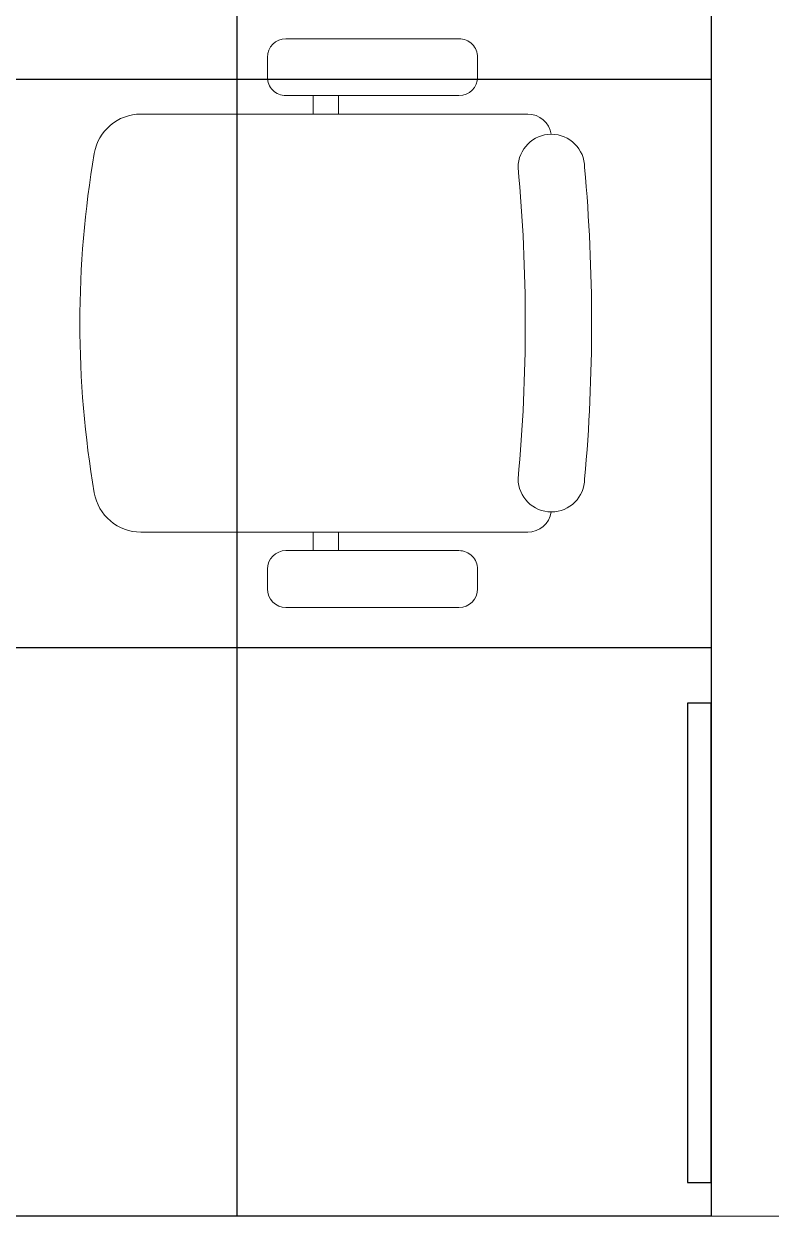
# Model space of a CAD drawing. Extents: x -509638 to 57327, y -29287 to 19916.
# Drawn here: x 23151 to 23939, y -12830 to -11572 of the extents above; entities that cross this region are included whole.
import ezdxf

# ---------------------------------------------------------------- set-up
doc = ezdxf.new("R2010")
doc.units = 0
doc.header["$LTSCALE"] = 0.25
doc.linetypes.add('DASHDOT', pattern=[25.4, 12.7, -6.35, 0, -6.35])
doc.layers.add('01-First Floor$0$FALSE CEILING', color=251, linetype='Continuous')
doc.layers.add('01-First Floor$0$X-WHITE glass', color=255, linetype='Continuous')
for name, color, linetype, lineweight in [('01-First Floor$0$LOADING', 253, 'Continuous', 5), ('01-First Floor$0$NEW Wall', 166, 'Continuous', 5), ('01-First Floor$0$Walls', 251, 'Continuous', 5), ('E-LITE-CLNG-CNDT', 6, 'DASHDOT', 35)]:
    doc.layers.add(name, color=color, linetype=linetype, lineweight=lineweight)

# ---------------------------------------------------------------- blocks, each defined once
blk = doc.blocks.new('*X113')
at = {"color": 0}
for p, q in [((5, 3), (5, 3)), ((5, 3), (5, 3)), ((5, 3), (5, 3)), ((5, 3), (5, 3)), ((5, 3), (5, 3)), ((5, 3), (5, 3)), ((5, 3), (5, 3)), ((5, 3), (5, 3)), ((5, 3), (5, 3)), ((5, 3), (5, 3)), ((5, 3), (5, 3)), ((5, 3), (5, 3)), ((5, 3), (5, 3)), ((5, 3), (5, 3)), ((5, 3), (5, 3)), ((5, 3), (5, 3)), ((5, 3), (5, 3)), ((5, 3), (5, 3)), ((5, 3), (5, 3)), ((5, 3), (5, 3)), ((5, 3), (5, 3)), ((5, 3), (5, 3)), ((5, 3), (5, 3)), ((5, 3), (5, 3)), ((5, 3), (5, 3)), ((5, 3), (5, 3)), ((5, 3), (5, 3)), ((5, 3), (5, 3)), ((5, 3), (5, 3)), ((5, 3), (5, 3)), ((5, 3), (5, 3)), ((5, 3), (5, 3)), ((5, 3), (5, 3)), ((5, 3), (5, 3)), ((5, 3), (5, 3)), ((5, 3), (5, 3)), ((5, 3), (5, 3)), ((5, 3), (5, 3)), ((5, 3), (5, 3)), ((5, 3), (5, 3)), ((5, 3), (5, 3)), ((5, 3), (5, 3)), ((5, 3), (5, 3)), ((5, 3), (5, 3)), ((5, 3), (5, 3)), ((5, 3), (5, 3)), ((5, 3), (5, 3)), ((5, 3), (5, 3)), ((5, 3), (5, 3)), ((5, 3), (5, 3)), ((5, 3), (5, 3)), ((5, 3), (5, 3)), ((5, 3), (5, 3)), ((5, 3), (5, 3)), ((5, 3), (5, 3)), ((5, 3), (5, 3)), ((5, 3), (5, 3)), ((5, 3), (5, 3)), ((5, 3), (5, 3)), ((5, 3), (5, 3)), ((5, 3), (5, 3)), ((5, 3), (5, 3)), ((5, 3), (5, 3)), ((5, 3), (5, 3)), ((5, 3), (5, 3)), ((5, 3), (5, 3)), ((6, 3), (5, 3)), ((5, 3), (5, 3)), ((6, 3), (5, 3)), ((5, 3), (5, 3)), ((6, 3), (5, 3)), ((5, 3), (5, 3)), ((6, 3), (5, 3)), ((5, 3), (5, 3)), ((5, 3), (5, 3)), ((5, 3), (5, 3)), ((5, 3), (5, 3)), ((5, 3), (5, 3)), ((5, 3), (5, 3)), ((5, 3), (5, 3)), ((5, 3), (5, 3)), ((5, 3), (5, 3)), ((5, 3), (5, 3)), ((5, 3), (5, 3)), ((5, 3), (5, 3)), ((5, 3), (5, 3)), ((5, 3), (5, 3)), ((5, 3), (5, 3)), ((5, 3), (5, 3)), ((5, 3), (5, 3)), ((5, 3), (5, 3)), ((5, 3), (5, 3)), ((5, 3), (5, 3)), ((5, 3), (5, 3)), ((5, 3), (5, 3)), ((5, 3), (5, 3)), ((6, 3), (6, 3)), ((6, 3), (6, 3)), ((6, 3), (6, 3)), ((6, 3), (6, 3)), ((6, 3), (6, 3)), ((6, 3), (6, 3)), ((6, 3), (6, 3)), ((6, 3), (6, 3)), ((6, 3), (6, 3)), ((6, 3), (6, 3)), ((6, 3), (6, 3)), ((6, 3), (6, 3)), ((6, 3), (6, 3)), ((6, 3), (6, 3)), ((6, 3), (6, 3)), ((6, 3), (6, 3)), ((6, 3), (6, 3)), ((6, 3), (6, 3)), ((6, 3), (6, 3)), ((6, 3), (6, 3)), ((6, 3), (6, 3)), ((6, 3), (6, 3)), ((6, 3), (6, 3)), ((6, 3), (6, 3)), ((6, 3), (6, 3)), ((6, 3), (6, 3)), ((6, 3), (6, 3)), ((6, 3), (6, 3)), ((6, 3), (6, 3)), ((6, 3), (6, 3)), ((6, 3), (6, 3)), ((6, 3), (6, 3)), ((6, 3), (6, 3)), ((6, 3), (6, 3)), ((6, 3), (6, 3)), ((6, 3), (6, 3)), ((6, 3), (6, 3)), ((6, 3), (6, 3)), ((6, 3), (6, 3)), ((6, 3), (6, 3)), ((6, 3), (6, 3)), ((6, 3), (6, 3)), ((6, 3), (6, 3)), ((6, 3), (6, 3)), ((6, 3), (6, 3)), ((6, 3), (6, 3)), ((6, 3), (6, 3)), ((6, 3), (6, 3)), ((6, 3), (6, 3)), ((6, 3), (6, 3)), ((6, 3), (6, 3)), ((6, 3), (6, 3)), ((6, 3), (6, 3)), ((6, 3), (6, 3)), ((6, 3), (6, 3)), ((6, 3), (6, 3)), ((6, 3), (6, 3)), ((6, 3), (6, 3)), ((6, 3), (6, 3)), ((6, 3), (6, 3)), ((6, 3), (6, 3)), ((6, 3), (6, 3)), ((6, 3), (6, 3)), ((6, 3), (6, 3)), ((6, 3), (6, 3)), ((6, 3), (6, 3)), ((6, 3), (6, 3)), ((6, 3), (6, 3)), ((6, 3), (6, 3)), ((6, 3), (6, 3)), ((6, 3), (6, 3)), ((6, 3), (6, 3)), ((6, 3), (6, 3)), ((6, 3), (6, 3)), ((6, 3), (6, 3)), ((6, 3), (6, 3)), ((6, 3), (6, 3)), ((6, 3), (6, 3)), ((6, 3), (6, 3)), ((6, 3), (6, 3)), ((6, 3), (6, 3)), ((6, 3), (6, 3)), ((6, 3), (6, 3)), ((6, 3), (6, 3)), ((6, 3), (6, 3)), ((6, 3), (6, 3)), ((6, 3), (6, 3)), ((6, 3), (6, 3)), ((6, 3), (6, 3)), ((6, 3), (6, 3)), ((6, 3), (6, 3)), ((6, 3), (6, 3)), ((6, 3), (6, 3)), ((6, 3), (6, 3)), ((6, 3), (6, 3)), ((6, 3), (6, 3)), ((6, 3), (6, 3)), ((6, 3), (6, 3)), ((6, 3), (6, 3)), ((6, 3), (6, 3)), ((6, 3), (6, 3)), ((6, 3), (6, 3)), ((6, 3), (6, 3)), ((6, 3), (6, 3)), ((6, 3), (6, 3)), ((6, 3), (6, 3)), ((6, 3), (6, 3)), ((6, 3), (6, 3)), ((6, 3), (6, 3)), ((6, 3), (6, 3)), ((6, 3), (6, 3)), ((6, 3), (6, 3)), ((6, 3), (6, 3)), ((6, 3), (6, 3)), ((6, 3), (6, 3)), ((6, 3), (6, 3)), ((6, 3), (6, 3)), ((6, 3), (6, 3)), ((6, 3), (6, 3)), ((6, 3), (6, 3)), ((6, 3), (6, 3)), ((6, 3), (6, 3)), ((6, 3), (6, 3)), ((6, 3), (6, 3)), ((6, 3), (6, 3)), ((6, 3), (6, 3)), ((6, 3), (6, 3)), ((6, 3), (6, 3)), ((6, 3), (6, 3)), ((6, 3), (6, 3)), ((6, 3), (6, 3)), ((6, 3), (6, 3)), ((6, 3), (6, 3)), ((6, 3), (6, 3)), ((6, 3), (6, 3)), ((6, 3), (6, 3)), ((6, 3), (6, 3)), ((6, 3), (6, 3)), ((6, 3), (6, 3)), ((6, 3), (6, 3)), ((6, 3), (6, 3)), ((6, 3), (6, 3)), ((6, 3), (6, 3)), ((6, 3), (6, 3)), ((6, 3), (6, 3)), ((6, 3), (6, 3)), ((6, 3), (6, 3)), ((6, 3), (6, 3)), ((6, 3), (6, 3)), ((6, 3), (6, 3)), ((6, 3), (6, 3)), ((6, 3), (6, 3)), ((6, 3), (6, 3)), ((6, 3), (6, 3)), ((6, 3), (6, 3)), ((6, 3), (6, 3)), ((6, 3), (6, 3)), ((6, 3), (6, 3)), ((6, 3), (6, 3)), ((6, 3), (6, 3)), ((6, 3), (6, 3)), ((6, 3), (6, 3)), ((6, 3), (6, 3)), ((6, 3), (6, 3)), ((6, 3), (6, 3)), ((6, 3), (6, 3)), ((6, 3), (6, 3)), ((6, 3), (6, 3)), ((6, 3), (6, 3)), ((6, 3), (6, 3)), ((6, 3), (6, 3)), ((6, 3), (6, 3)), ((6, 3), (6, 3)), ((6, 3), (6, 3)), ((6, 3), (6, 3)), ((6, 3), (6, 3)), ((6, 3), (6, 3)), ((6, 3), (6, 3)), ((6, 3), (6, 3)), ((6, 3), (6, 3)), ((6, 3), (6, 3)), ((6, 3), (6, 3)), ((6, 3), (6, 3)), ((6, 3), (6, 3)), ((6, 3), (6, 3)), ((6, 3), (6, 3)), ((6, 3), (6, 3)), ((6, 3), (6, 3)), ((6, 3), (6, 3)), ((6, 3), (6, 3)), ((6, 3), (6, 3)), ((6, 3), (6, 3)), ((6, 3), (6, 3)), ((6, 3), (6, 3)), ((6, 3), (6, 3)), ((6, 3), (6, 3)), ((6, 3), (6, 3)), ((6, 3), (6, 3)), ((6, 3), (6, 3)), ((6, 3), (6, 3)), ((6, 3), (6, 3)), ((6, 3), (6, 3)), ((6, 3), (6, 3)), ((6, 3), (6, 3)), ((6, 3), (5, 3)), ((6, 3), (5, 3)), ((6, 3), (5, 3)), ((6, 3), (5, 3)), ((6, 3), (5, 3)), ((6, 3), (6, 3)), ((6, 3), (6, 3)), ((6, 3), (6, 3)), ((6, 3), (6, 3)), ((6, 3), (6, 3)), ((6, 3), (6, 3)), ((6, 3), (6, 3)), ((6, 3), (6, 3)), ((6, 3), (6, 3)), ((6, 3), (6, 3)), ((6, 3), (6, 3)), ((6, 3), (6, 3)), ((6, 3), (6, 3)), ((6, 3), (6, 3)), ((6, 3), (6, 3)), ((6, 3), (6, 3)), ((6, 3), (6, 3)), ((6, 3), (6, 3)), ((6, 3), (6, 3)), ((6, 3), (6, 3)), ((6, 3), (6, 3)), ((6, 3), (6, 3)), ((6, 3), (6, 3)), ((6, 3), (6, 3)), ((6, 3), (6, 3)), ((6, 3), (6, 3)), ((6, 3), (6, 3)), ((6, 3), (6, 3)), ((6, 3), (6, 3)), ((6, 3), (6, 3)), ((6, 3), (6, 3)), ((6, 3), (6, 3)), ((6, 3), (6, 3)), ((6, 3), (6, 3)), ((6, 3), (6, 3)), ((6, 3), (6, 3)), ((6, 3), (6, 3)), ((6, 3), (6, 3)), ((6, 3), (6, 3)), ((6, 3), (6, 3)), ((6, 3), (6, 3)), ((6, 3), (6, 3)), ((6, 3), (6, 3)), ((6, 3), (6, 3)), ((6, 3), (6, 3)), ((6, 3), (6, 3)), ((6, 3), (6, 3)), ((6, 3), (6, 3)), ((6, 3), (6, 3)), ((6, 3), (6, 3)), ((6, 3), (6, 3)), ((6, 3), (6, 3)), ((6, 3), (6, 3)), ((6, 3), (6, 3)), ((6, 3), (6, 3)), ((6, 3), (6, 3)), ((6, 3), (6, 3)), ((6, 3), (6, 3)), ((6, 3), (6, 3)), ((6, 3), (6, 3)), ((6, 3), (6, 3)), ((6, 3), (6, 3)), ((6, 3), (6, 3)), ((6, 3), (6, 3)), ((6, 3), (6, 3)), ((6, 3), (6, 3)), ((6, 3), (6, 3)), ((6, 3), (6, 3)), ((6, 3), (6, 3)), ((6, 3), (6, 3)), ((6, 3), (6, 3)), ((6, 3), (6, 3)), ((6, 3), (6, 3)), ((6, 3), (6, 3)), ((6, 3), (6, 3)), ((6, 3), (6, 3)), ((6, 3), (6, 3)), ((6, 3), (6, 3)), ((6, 3), (6, 3)), ((6, 3), (6, 3)), ((6, 3), (6, 3)), ((6, 3), (6, 3)), ((6, 3), (6, 3)), ((6, 3), (6, 3)), ((6, 3), (6, 3)), ((6, 3), (6, 3)), ((6, 3), (6, 3)), ((6, 3), (6, 3)), ((6, 3), (6, 3)), ((6, 3), (6, 3)), ((6, 3), (6, 3)), ((6, 3), (6, 3)), ((6, 3), (6, 3)), ((6, 3), (6, 3)), ((6, 3), (6, 3)), ((6, 3), (6, 3)), ((6, 3), (6, 3)), ((6, 3), (6, 3)), ((6, 3), (6, 3)), ((6, 3), (6, 3)), ((6, 3), (6, 3)), ((6, 3), (6, 3)), ((6, 3), (6, 3)), ((6, 3), (6, 3)), ((6, 3), (6, 3)), ((6, 3), (6, 3)), ((6, 3), (6, 3)), ((6, 3), (6, 3)), ((6, 3), (6, 3)), ((6, 3), (6, 3)), ((6, 3), (6, 3)), ((6, 3), (6, 3)), ((6, 3), (6, 3)), ((6, 3), (6, 3)), ((6, 3), (6, 3)), ((6, 3), (6, 3)), ((6, 3), (6, 3)), ((6, 3), (6, 3)), ((6, 3), (6, 3)), ((6, 3), (6, 3)), ((6, 3), (6, 3)), ((6, 3), (6, 3)), ((6, 3), (6, 3)), ((6, 3), (6, 3)), ((6, 3), (6, 3)), ((6, 3), (6, 3)), ((6, 3), (6, 3)), ((6, 3), (6, 3)), ((6, 3), (6, 3)), ((6, 3), (6, 3)), ((6, 3), (6, 3)), ((6, 3), (6, 3)), ((6, 3), (6, 3)), ((6, 3), (6, 3)), ((6, 3), (6, 3)), ((6, 3), (6, 3)), ((6, 3), (6, 3)), ((6, 3), (6, 3)), ((6, 3), (6, 3)), ((6, 3), (6, 3)), ((6, 3), (6, 3)), ((6, 3), (6, 3)), ((6, 3), (6, 3)), ((6, 3), (6, 3)), ((6, 3), (6, 3)), ((6, 3), (6, 3)), ((6, 3), (6, 3)), ((6, 3), (6, 3)), ((6, 3), (6, 3)), ((6, 3), (6, 3)), ((6, 3), (6, 3)), ((6, 3), (6, 3)), ((6, 3), (6, 3)), ((6, 3), (6, 3)), ((6, 3), (6, 3)), ((6, 3), (6, 3)), ((6, 3), (6, 3)), ((6, 3), (6, 3)), ((6, 3), (6, 3)), ((6, 3), (6, 3)), ((6, 3), (6, 3)), ((6, 3), (6, 3)), ((6, 3), (6, 3)), ((6, 3), (6, 3)), ((6, 3), (6, 3)), ((6, 3), (6, 3)), ((6, 3), (6, 3)), ((6, 3), (6, 3)), ((6, 3), (6, 3)), ((6, 3), (6, 3)), ((6, 3), (6, 3)), ((6, 3), (6, 3)), ((6, 3), (6, 3)), ((6, 3), (6, 3)), ((6, 3), (6, 3)), ((6, 3), (6, 3)), ((6, 3), (6, 3)), ((6, 3), (6, 3)), ((6, 3), (6, 3)), ((6, 3), (6, 3)), ((6, 3), (6, 3)), ((6, 3), (6, 3)), ((6, 3), (6, 3)), ((6, 3), (6, 3)), ((6, 3), (6, 3)), ((6, 3), (6, 3)), ((6, 3), (6, 3)), ((6, 3), (6, 3)), ((6, 3), (6, 3)), ((6, 3), (6, 3)), ((6, 3), (6, 3)), ((6, 3), (6, 3)), ((6, 3), (6, 3)), ((6, 3), (6, 3)), ((6, 3), (6, 3)), ((6, 3), (6, 3)), ((6, 3), (6, 3)), ((6, 3), (6, 3)), ((6, 3), (6, 3)), ((6, 3), (6, 3)), ((6, 3), (6, 3)), ((6, 3), (6, 3)), ((6, 3), (6, 3)), ((6, 3), (6, 3)), ((6, 3), (6, 3)), ((6, 3), (6, 3)), ((6, 3), (6, 3)), ((6, 3), (6, 3)), ((6, 3), (6, 3)), ((6, 3), (6, 3)), ((6, 3), (6, 3)), ((6, 3), (6, 3)), ((6, 3), (6, 3)), ((6, 3), (6, 3)), ((6, 3), (6, 3)), ((6, 3), (6, 3)), ((6, 3), (6, 3)), ((6, 3), (6, 3)), ((6, 3), (6, 3)), ((6, 3), (6, 3)), ((6, 3), (6, 3)), ((6, 3), (6, 3)), ((6, 3), (6, 3)), ((6, 3), (6, 3)), ((6, 3), (6, 3)), ((6, 3), (6, 3)), ((6, 3), (6, 3)), ((6, 3), (6, 3)), ((6, 3), (6, 3)), ((6, 3), (6, 3)), ((6, 3), (6, 3)), ((6, 3), (6, 3)), ((6, 3), (6, 3)), ((6, 3), (6, 3)), ((6, 3), (6, 3)), ((6, 3), (6, 3)), ((6, 3), (6, 3)), ((6, 3), (6, 3)), ((6, 3), (6, 3)), ((6, 3), (6, 3)), ((6, 3), (6, 3)), ((6, 3), (6, 3)), ((6, 3), (6, 3)), ((6, 3), (6, 3)), ((6, 3), (6, 3)), ((6, 3), (6, 3)), ((6, 3), (6, 3)), ((6, 3), (6, 3)), ((6, 3), (6, 3)), ((6, 3), (6, 3)), ((6, 3), (6, 3)), ((6, 3), (6, 3)), ((6, 3), (6, 3)), ((6, 3), (6, 3)), ((6, 3), (6, 3)), ((6, 3), (6, 3)), ((6, 3), (6, 3)), ((6, 3), (6, 3)), ((6, 3), (6, 3)), ((6, 3), (6, 3)), ((6, 3), (6, 3)), ((6, 3), (6, 3)), ((6, 3), (6, 3)), ((6, 3), (6, 3)), ((6, 3), (6, 3)), ((6, 3), (6, 3)), ((6, 3), (6, 3)), ((6, 3), (6, 3)), ((6, 3), (6, 3)), ((6, 3), (6, 3)), ((6, 3), (6, 3)), ((6, 3), (6, 3)), ((6, 3), (6, 3)), ((6, 3), (6, 3)), ((6, 3), (6, 3)), ((6, 3), (6, 3)), ((6, 3), (6, 3)), ((6, 3), (6, 3)), ((6, 3), (6, 3)), ((6, 3), (6, 3)), ((6, 3), (6, 3)), ((6, 3), (6, 3)), ((6, 3), (6, 3)), ((6, 3), (6, 3)), ((6, 3), (6, 3)), ((6, 3), (6, 3)), ((6, 3), (6, 3)), ((6, 3), (6, 3)), ((6, 3), (6, 3)), ((6, 3), (6, 3)), ((6, 3), (6, 3)), ((6, 3), (6, 3)), ((6, 3), (6, 3)), ((6, 3), (6, 3)), ((6, 3), (6, 3)), ((6, 3), (6, 3)), ((6, 3), (6, 3)), ((6, 3), (6, 3)), ((6, 3), (6, 3)), ((6, 3), (6, 3)), ((6, 3), (6, 3)), ((6, 3), (6, 3)), ((6, 3), (6, 3)), ((6, 3), (6, 3)), ((6, 3), (6, 3)), ((6, 3), (6, 3)), ((6, 3), (6, 3)), ((6, 3), (6, 3)), ((6, 3), (6, 3)), ((6, 3), (6, 3)), ((6, 3), (6, 3)), ((6, 3), (6, 3)), ((6, 3), (6, 3)), ((6, 3), (6, 3)), ((6, 3), (6, 3)), ((6, 3), (6, 3)), ((6, 3), (6, 3))]:
    blk.add_line(p, q, dxfattribs=at)
blk = doc.blocks.new('*X114')
at = {"color": 0}
for p, q in [((13, 1), (13, 1)), ((13, 1), (13, 1)), ((13, 1), (13, 1)), ((13, 1), (13, 1)), ((13, 1), (13, 1)), ((13, 1), (13, 1)), ((13, 1), (13, 1)), ((13, 1), (13, 1)), ((13, 1), (13, 1)), ((13, 1), (13, 1)), ((13, 1), (13, 1)), ((13, 1), (13, 1)), ((13, 1), (13, 1)), ((13, 1), (13, 1)), ((13, 1), (13, 1)), ((13, 1), (14, 1)), ((13, 1), (14, 1)), ((13, 1), (14, 1)), ((13, 1), (13, 1)), ((13, 1), (13, 1)), ((13, 1), (13, 1)), ((13, 1), (13, 1)), ((13, 1), (13, 1)), ((13, 1), (13, 1)), ((13, 1), (13, 1)), ((13, 1), (13, 1)), ((13, 1), (13, 1)), ((13, 1), (13, 1)), ((13, 1), (13, 1)), ((13, 1), (13, 1)), ((13, 1), (13, 1)), ((13, 1), (13, 1)), ((13, 1), (13, 1)), ((13, 1), (13, 1)), ((13, 1), (13, 1)), ((13, 1), (13, 1)), ((13, 1), (13, 1)), ((13, 1), (13, 1)), ((13, 1), (13, 1)), ((13, 1), (13, 1)), ((13, 1), (13, 1)), ((13, 1), (13, 1)), ((13, 1), (13, 1)), ((13, 1), (13, 1)), ((13, 1), (13, 1)), ((13, 1), (13, 1)), ((13, 1), (13, 1)), ((13, 1), (13, 1)), ((13, 1), (13, 1)), ((13, 1), (13, 1)), ((13, 1), (13, 1)), ((13, 1), (13, 1)), ((13, 1), (13, 1)), ((13, 1), (13, 1)), ((13, 1), (13, 1)), ((13, 1), (13, 1)), ((13, 1), (13, 1)), ((13, 1), (13, 1)), ((13, 1), (13, 1)), ((13, 1), (13, 1)), ((13, 1), (13, 1)), ((13, 1), (13, 1)), ((13, 1), (13, 1)), ((13, 1), (13, 1)), ((13, 1), (13, 1)), ((13, 1), (13, 1)), ((13, 1), (13, 1)), ((13, 1), (13, 1)), ((13, 1), (13, 1)), ((13, 1), (13, 1)), ((13, 1), (13, 1)), ((13, 1), (13, 1)), ((13, 1), (13, 1)), ((13, 1), (13, 1)), ((13, 1), (13, 1)), ((13, 1), (13, 1)), ((13, 1), (13, 1)), ((13, 1), (13, 1)), ((13, 1), (13, 1)), ((13, 1), (13, 1)), ((13, 1), (13, 1)), ((13, 1), (13, 1)), ((13, 1), (13, 1)), ((13, 1), (13, 1)), ((13, 1), (13, 1)), ((13, 1), (13, 1)), ((13, 1), (13, 1)), ((13, 1), (13, 1)), ((13, 1), (13, 1)), ((13, 1), (13, 1)), ((13, 1), (13, 1)), ((13, 1), (13, 1)), ((13, 1), (13, 1)), ((13, 1), (13, 1)), ((13, 1), (13, 1)), ((13, 1), (13, 1)), ((13, 1), (13, 1)), ((13, 1), (13, 1)), ((13, 1), (13, 1)), ((13, 1), (13, 1)), ((13, 1), (13, 1)), ((13, 1), (13, 1)), ((13, 1), (13, 1)), ((13, 1), (13, 1)), ((13, 1), (13, 1)), ((13, 1), (13, 1)), ((13, 1), (13, 1)), ((13, 1), (13, 1)), ((13, 1), (13, 1)), ((13, 1), (13, 1)), ((13, 1), (13, 1)), ((13, 1), (13, 1)), ((13, 1), (13, 1)), ((13, 1), (13, 1)), ((13, 1), (13, 1)), ((13, 1), (13, 1)), ((13, 1), (13, 1)), ((13, 1), (13, 1)), ((13, 1), (13, 1)), ((13, 1), (13, 1)), ((13, 1), (13, 1)), ((13, 1), (13, 1)), ((13, 1), (13, 1)), ((13, 1), (14, 1)), ((13, 0), (13, 0)), ((13, 0), (13, 0)), ((13, 0), (13, 0)), ((13, 0), (13, 0)), ((13, 0), (13, 0)), ((13, 0), (13, 0)), ((13, 0), (13, 0)), ((13, 0), (13, 0)), ((13, 0), (13, 0)), ((13, 0), (13, 0)), ((13, 0), (13, 0)), ((13, 0), (13, 0)), ((13, 0), (13, 0)), ((13, 0), (13, 0)), ((13, 0), (13, 0)), ((13, 0), (13, 0)), ((13, 0), (13, 0)), ((13, 0), (13, 0)), ((13, 0), (13, 0)), ((13, 0), (13, 0)), ((13, 0), (13, 0)), ((13, 0), (13, 0)), ((13, 0), (13, 0)), ((13, 0), (13, 0)), ((13, 0), (13, 0)), ((13, 0), (13, 0)), ((13, 0), (13, 0)), ((13, 0), (13, 0)), ((13, 0), (13, 0)), ((13, 0), (13, 0)), ((13, 0), (13, 0)), ((13, 0), (13, 0)), ((13, 0), (13, 0)), ((13, 0), (13, 0)), ((13, 0), (13, 0)), ((13, 0), (13, 0)), ((13, 0), (13, 0)), ((13, 0), (13, 0)), ((13, 0), (13, 0)), ((13, 0), (13, 0)), ((13, 0), (13, 0)), ((13, 0), (13, 0)), ((13, 0), (13, 0)), ((13, 0), (13, 0)), ((13, 0), (13, 0)), ((13, 0), (13, 0)), ((13, 0), (13, 0)), ((13, 0), (13, 0)), ((13, 0), (14, 0)), ((13, 0), (14, 0)), ((13, 0), (13, 0)), ((13, 0), (14, 0)), ((14, 1), (14, 1)), ((14, 1), (14, 1)), ((14, 1), (14, 1)), ((14, 1), (14, 1)), ((14, 1), (14, 1)), ((14, 1), (14, 1)), ((14, 1), (14, 1)), ((14, 1), (14, 1)), ((14, 1), (14, 1)), ((14, 1), (14, 1)), ((14, 1), (14, 1)), ((14, 1), (14, 1)), ((14, 1), (14, 1)), ((14, 1), (14, 1)), ((14, 1), (14, 1)), ((14, 1), (14, 1)), ((14, 1), (14, 1)), ((14, 1), (14, 1)), ((14, 1), (14, 1)), ((14, 1), (14, 1)), ((14, 1), (14, 1)), ((14, 1), (14, 1)), ((14, 1), (14, 1)), ((14, 1), (14, 1)), ((14, 1), (14, 1)), ((14, 1), (14, 1)), ((14, 1), (14, 1)), ((14, 1), (14, 1)), ((14, 1), (14, 1)), ((14, 1), (14, 1)), ((14, 1), (14, 1)), ((14, 1), (14, 1)), ((14, 1), (14, 1)), ((14, 1), (14, 1)), ((14, 1), (14, 1)), ((14, 1), (14, 1)), ((14, 1), (14, 1)), ((14, 1), (14, 1)), ((14, 1), (14, 1)), ((14, 1), (14, 1)), ((14, 1), (14, 1)), ((14, 1), (14, 1)), ((14, 1), (14, 1)), ((14, 1), (14, 1)), ((14, 1), (14, 1)), ((14, 1), (14, 1)), ((14, 1), (14, 1)), ((14, 1), (14, 1)), ((14, 1), (14, 1)), ((14, 1), (14, 1)), ((14, 1), (14, 1)), ((14, 1), (14, 1)), ((14, 1), (14, 1)), ((14, 1), (14, 1)), ((14, 1), (14, 1)), ((14, 1), (14, 1)), ((14, 1), (14, 1)), ((14, 1), (14, 1)), ((14, 1), (14, 1)), ((14, 1), (14, 1)), ((14, 1), (14, 1)), ((14, 1), (14, 1)), ((14, 1), (14, 1)), ((14, 1), (14, 1)), ((14, 1), (14, 1)), ((14, 1), (14, 1)), ((14, 1), (14, 1)), ((14, 1), (14, 1)), ((14, 1), (14, 1)), ((14, 1), (14, 1)), ((14, 1), (14, 1)), ((14, 1), (14, 1)), ((14, 1), (14, 1)), ((14, 1), (14, 1)), ((14, 1), (14, 1)), ((14, 1), (14, 1)), ((14, 1), (14, 1)), ((14, 1), (14, 1)), ((14, 1), (14, 1)), ((14, 1), (14, 1)), ((14, 1), (14, 1)), ((14, 1), (14, 1)), ((14, 1), (14, 1)), ((14, 1), (14, 1)), ((14, 1), (14, 1)), ((14, 1), (14, 1)), ((14, 1), (14, 1)), ((14, 1), (14, 1)), ((14, 1), (14, 1)), ((14, 1), (14, 1)), ((14, 1), (14, 1)), ((14, 1), (14, 1)), ((14, 1), (14, 1)), ((14, 1), (14, 1)), ((14, 0), (14, 0)), ((14, 0), (14, 0)), ((14, 0), (14, 0)), ((14, 0), (14, 0)), ((14, 0), (14, 0)), ((14, 0), (14, 0)), ((14, 0), (14, 0)), ((14, 0), (14, 0)), ((14, 0), (14, 0)), ((14, 0), (14, 0)), ((14, 0), (14, 0)), ((14, 0), (14, 0)), ((14, 0), (14, 0)), ((14, 0), (14, 0)), ((14, 0), (14, 0)), ((14, 0), (14, 0)), ((14, 0), (14, 0)), ((14, 0), (14, 0)), ((14, 0), (14, 0)), ((14, 0), (14, 0)), ((14, 0), (14, 0)), ((14, 0), (14, 0)), ((14, 0), (14, 0)), ((14, 0), (14, 0)), ((14, 0), (14, 0)), ((14, 0), (14, 0)), ((14, 0), (14, 0)), ((14, 0), (14, 0)), ((14, 0), (14, 0)), ((14, 0), (14, 0)), ((14, 0), (14, 0)), ((14, 0), (14, 0)), ((14, 0), (14, 0)), ((14, 0), (14, 0)), ((14, 0), (14, 0)), ((14, 0), (14, 0)), ((14, 0), (14, 0)), ((14, 0), (14, 0)), ((14, 0), (14, 0)), ((14, 0), (14, 0)), ((14, 0), (14, 0)), ((14, 0), (14, 0)), ((14, 0), (14, 0)), ((14, 0), (14, 0)), ((14, 0), (14, 0)), ((14, 0), (14, 0)), ((14, 0), (14, 0)), ((14, 0), (14, 0)), ((13, 0), (13, 0)), ((13, 0), (14, 0)), ((13, 0), (13, 0)), ((13, 0), (14, 0)), ((13, 0), (13, 0)), ((13, 0), (14, 0)), ((13, 0), (13, 0)), ((13, 0), (13, 0)), ((13, 0), (13, 0)), ((13, 0), (13, 0)), ((13, 0), (14, 0)), ((13, 0), (13, 0)), ((13, 0), (14, 0)), ((13, 0), (13, 0)), ((13, 0), (14, 0)), ((13, 0), (13, 0)), ((13, 0), (14, 0)), ((13, 0), (13, 0)), ((13, 0), (14, 0)), ((13, 0), (13, 0)), ((13, 0), (14, 0)), ((13, 0), (13, 0)), ((13, 0), (14, 0)), ((13, 0), (13, 0)), ((13, 0), (13, 0)), ((13, 0), (13, 0)), ((13, 0), (14, 0)), ((13, 0), (13, 0)), ((13, 0), (14, 0)), ((13, 0), (13, 0)), ((13, 0), (14, 0)), ((13, 0), (13, 0)), ((13, 0), (14, 0)), ((13, 0), (13, 0)), ((13, 0), (13, 0)), ((13, 0), (13, 0)), ((13, 0), (13, 0)), ((13, 0), (13, 0)), ((13, 0), (13, 0)), ((13, 0), (13, 0)), ((13, 0), (13, 0)), ((13, 0), (13, 0)), ((13, 0), (13, 0)), ((13, 0), (13, 0)), ((13, 0), (13, 0)), ((13, 0), (13, 0)), ((13, 0), (13, 0)), ((13, 0), (13, 0)), ((13, 0), (13, 0)), ((13, 0), (13, 0)), ((13, 0), (13, 0)), ((13, 0), (13, 0)), ((13, 0), (13, 0)), ((13, 0), (13, 0)), ((13, 0), (13, 0)), ((13, 0), (13, 0)), ((13, 0), (13, 0)), ((13, 0), (13, 0)), ((13, 0), (13, 0)), ((13, 0), (13, 0)), ((13, 0), (13, 0)), ((13, 0), (13, 0)), ((13, 0), (13, 0)), ((13, 0), (13, 0)), ((13, -1), (13, -1)), ((13, -1), (13, -1)), ((13, -1), (13, -1)), ((13, -1), (13, -1)), ((13, -1), (13, -1)), ((13, -1), (14, -1)), ((13, -1), (13, -1)), ((14, 0), (14, 0)), ((14, 0), (14, 0)), ((14, 0), (14, 0)), ((14, 0), (14, 0)), ((14, 0), (14, 0)), ((14, 0), (14, 0)), ((14, 0), (14, 0)), ((14, 0), (14, 0)), ((14, 0), (14, 0)), ((14, 0), (14, 0)), ((14, 0), (14, 0)), ((14, 0), (14, 0)), ((14, 0), (14, 0)), ((14, 0), (14, 0)), ((14, 0), (14, 0)), ((13, 0), (14, 0)), ((14, 0), (14, 0)), ((14, 0), (14, 0)), ((14, 0), (14, 0)), ((14, 0), (14, 0)), ((14, 0), (14, 0)), ((14, 0), (14, 0)), ((14, 0), (14, 0)), ((14, 0), (14, 0)), ((14, 0), (14, 0)), ((14, 0), (14, 0)), ((14, 0), (14, 0)), ((14, 0), (14, 0)), ((14, 0), (14, 0)), ((14, 0), (14, 0)), ((14, 0), (14, 0)), ((14, 0), (14, 0)), ((14, 0), (14, 0)), ((14, 0), (14, 0)), ((14, 0), (14, 0)), ((14, 0), (14, 0)), ((14, 0), (14, 0)), ((14, 0), (14, 0)), ((14, 0), (14, 0)), ((14, 0), (14, 0)), ((14, 0), (14, 0)), ((14, 0), (14, 0)), ((14, 0), (14, 0)), ((14, 0), (14, 0)), ((14, 0), (14, 0)), ((14, 0), (14, 0)), ((14, 0), (14, 0)), ((14, 0), (14, 0)), ((14, 0), (14, 0)), ((14, 0), (14, 0)), ((14, -1), (14, -1)), ((14, -1), (14, -1)), ((14, -1), (14, -1)), ((14, -1), (14, -1)), ((14, -1), (14, -1))]:
    blk.add_line(p, q, dxfattribs=at)
blk = doc.blocks.new('01-First Floor$0$GF21018-P')
at = {"color": 0}
for p, q in [((-0.2207, 0.4756), (-0.2207, 0.0675)), ((0.2205, 0.4756), (0.2205, 0.0675)), ((-0.2806, 0.3422), (-0.2598, 0.3422)), ((0.2596, 0.3422), (0.2804, 0.3422)), ((-0.3002, 0.3226), (-0.3002, 0.14)), ((-0.2402, 0.3226), (-0.2402, 0.14)), ((0.24, 0.3226), (0.24, 0.14)), ((0.3, 0.3226), (0.3, 0.14)), ((-0.2402, 0.2937), (-0.2207, 0.2937)), ((0.2205, 0.2937), (0.24, 0.2937)), ((-0.2402, 0.2671), (-0.2207, 0.2671)), ((0.2205, 0.2671), (0.24, 0.2671)), ((-0.2806, 0.1204), (-0.2598, 0.1204)), ((0.2596, 0.1204), (0.2804, 0.1204))]:
    blk.add_line(p, q, dxfattribs=at)
for points in [[(0.24, 0.2937), (0.24, 0.2937), (0.24, 0.2937), (0.24, 0.2937), (0.24, 0.2937), (0.24, 0.2937), (0.24, 0.2937), (0.24, 0.2937), (0.24, 0.2937), (0.24, 0.2937), (0.24, 0.2937), (0.24, 0.2937), (0.24, 0.2937), (0.24, 0.2937), (0.24, 0.2937), (0.24, 0.2937), (0.24, 0.2937), (0.24, 0.2937), (0.24, 0.2937), (0.24, 0.2937), (0.24, 0.2937), (0.24, 0.2937), (0.24, 0.2937), (0.24, 0.2937), (0.24, 0.2937), (0.24, 0.2937), (0.24, 0.2937), (0.24, 0.2937), (0.24, 0.2937), (0.24, 0.2937), (0.24, 0.2937), (0.24, 0.2937), (0.24, 0.2937), (0.24, 0.2937), (0.24, 0.2937), (0.24, 0.2937), (0.24, 0.2937), (0.24, 0.2937), (0.24, 0.2937), (0.24, 0.2937), (0.24, 0.2937), (0.24, 0.2937), (0.24, 0.2937), (0.24, 0.2937), (0.24, 0.2937), (0.24, 0.2937), (0.24, 0.2937), (0.24, 0.2937), (0.24, 0.2937), (0.24, 0.2937), (0.24, 0.2937), (0.24, 0.2937), (0.24, 0.2937), (0.24, 0.2937), (0.24, 0.2937), (0.24, 0.2937), (0.24, 0.2937), (0.24, 0.2937), (0.24, 0.2937), (0.24, 0.2937), (0.24, 0.2937), (0.24, 0.2937), (0.24, 0.2937), (0.24, 0.2937), (0.24, 0.2937), (0.24, 0.2937), (0.24, 0.2937), (0.24, 0.2937), (0.24, 0.2937), (0.24, 0.2937), (0.24, 0.2937), (0.24, 0.2937), (0.24, 0.2937), (0.24, 0.2937), (0.24, 0.2937), (0.24, 0.2937), (0.24, 0.2937), (0.24, 0.2937), (0.24, 0.2937), (0.24, 0.2937), (0.24, 0.2937), (0.24, 0.2937), (0.24, 0.2937), (0.24, 0.2937), (0.24, 0.2937), (0.24, 0.2937), (0.24, 0.2937), (0.24, 0.2937), (0.24, 0.2937), (0.24, 0.2937), (0.24, 0.2937), (0.24, 0.2937), (0.24, 0.2937), (0.24, 0.2937), (0.24, 0.2937), (0.24, 0.2937), (0.24, 0.2937), (0.24, 0.2937), (0.24, 0.2937), (0.24, 0.2937), (0.24, 0.2937), (0.24, 0.2937), (0.24, 0.2937), (0.24, 0.2937), (0.24, 0.2937), (0.24, 0.2937), (0.24, 0.2937), (0.24, 0.2937), (0.24, 0.2937), (0.24, 0.2937), (0.24, 0.2937), (0.24, 0.2937), (0.24, 0.2937), (0.24, 0.2937), (0.24, 0.2937), (0.24, 0.2937), (0.24, 0.2937), (0.24, 0.2937), (0.24, 0.2937), (0.24, 0.2937), (0.24, 0.2937), (0.24, 0.2937), (0.24, 0.2937), (0.24, 0.2937), (0.24, 0.2937), (0.24, 0.2937), (0.24, 0.2937), (0.24, 0.2937), (0.24, 0.2937), (0.24, 0.2937), (0.24, 0.2937), (0.24, 0.2937), (0.24, 0.2937), (0.24, 0.2937), (0.24, 0.2937), (0.24, 0.2937), (0.24, 0.2937), (0.24, 0.2937), (0.24, 0.2937), (0.24, 0.2937), (0.24, 0.2937), (0.24, 0.2937), (0.24, 0.2937), (0.24, 0.2937), (0.24, 0.2937), (0.24, 0.2937), (0.24, 0.2937), (0.24, 0.2937), (0.24, 0.2937), (0.24, 0.2937), (0.24, 0.2937), (0.24, 0.2937), (0.24, 0.2937), (0.24, 0.2937), (0.24, 0.2937), (0.24, 0.2937), (0.24, 0.2937), (0.24, 0.2937), (0.24, 0.2937), (0.24, 0.2937), (0.24, 0.2937), (0.24, 0.2937), (0.24, 0.2937), (0.24, 0.2937), (0.24, 0.2937), (0.24, 0.2937), (0.24, 0.2937), (0.24, 0.2937), (0.24, 0.2937), (0.24, 0.2937), (0.24, 0.2937), (0.24, 0.2937), (0.24, 0.2937), (0.24, 0.2937), (0.24, 0.2937), (0.24, 0.2937), (0.24, 0.2937), (0.24, 0.2937), (0.24, 0.2937), (0.24, 0.2937), (0.24, 0.2937), (0.24, 0.2937), (0.24, 0.2937), (0.24, 0.2937), (0.24, 0.2937), (0.24, 0.2937), (0.24, 0.2937), (0.24, 0.2937), (0.24, 0.2937), (0.24, 0.2937), (0.24, 0.2937), (0.24, 0.2937), (0.24, 0.2937), (0.24, 0.2937), (0.24, 0.2937), (0.24, 0.2937), (0.24, 0.2937), (0.24, 0.2937), (0.24, 0.2937), (0.24, 0.2937), (0.24, 0.2937), (0.24, 0.2937), (0.24, 0.2937), (0.24, 0.2937), (0.24, 0.2937), (0.24, 0.2937), (0.24, 0.2937), (0.24, 0.2937), (0.24, 0.2937), (0.24, 0.2937), (0.24, 0.2937), (0.24, 0.2937), (0.24, 0.2937), (0.24, 0.2937), (0.24, 0.2937), (0.24, 0.2937), (0.24, 0.2937), (0.24, 0.2937), (0.24, 0.2937), (0.24, 0.2937), (0.24, 0.2937), (0.24, 0.2937), (0.24, 0.2937), (0.24, 0.2937), (0.24, 0.2937), (0.24, 0.2937), (0.24, 0.2937), (0.24, 0.2937), (0.24, 0.2937), (0.24, 0.2937), (0.24, 0.2937), (0.24, 0.2937), (0.24, 0.2937), (0.24, 0.2937), (0.24, 0.2937), (0.24, 0.2937), (0.24, 0.2937), (0.24, 0.2937), (0.24, 0.2937), (0.24, 0.2937), (0.24, 0.2937), (0.24, 0.2937), (0.24, 0.2937), (0.24, 0.2937), (0.24, 0.2937), (0.24, 0.2937), (0.24, 0.2937), (0.24, 0.2937), (0.24, 0.2937), (0.24, 0.2937), (0.24, 0.2937), (0.24, 0.2937), (0.24, 0.2937), (0.24, 0.2937), (0.24, 0.2937), (0.24, 0.2937), (0.24, 0.2937), (0.24, 0.2937), (0.24, 0.2937), (0.24, 0.2937), (0.24, 0.2937), (0.24, 0.2937), (0.24, 0.2937), (0.24, 0.2937), (0.24, 0.2937), (0.24, 0.2937), (0.24, 0.2937), (0.24, 0.2937), (0.24, 0.2937), (0.24, 0.2937), (0.24, 0.2937), (0.24, 0.2937), (0.24, 0.2937), (0.24, 0.2937), (0.24, 0.2937), (0.24, 0.2937), (0.24, 0.2937)], [(0.24, 0.2937), (0.24, 0.2937), (0.24, 0.2937), (0.24, 0.2937), (0.24, 0.2937), (0.24, 0.2937), (0.24, 0.2937), (0.24, 0.2937), (0.24, 0.2937), (0.24, 0.2937), (0.24, 0.2937), (0.24, 0.2937), (0.24, 0.2937), (0.24, 0.2937), (0.24, 0.2937), (0.24, 0.2937), (0.24, 0.2937), (0.24, 0.2937), (0.24, 0.2937), (0.24, 0.2937), (0.24, 0.2937), (0.24, 0.2937), (0.24, 0.2937), (0.24, 0.2937), (0.24, 0.2937), (0.24, 0.2937), (0.24, 0.2937), (0.24, 0.2937), (0.24, 0.2937), (0.24, 0.2937), (0.24, 0.2937), (0.24, 0.2937), (0.24, 0.2937), (0.24, 0.2937), (0.24, 0.2937), (0.24, 0.2937), (0.24, 0.2937), (0.24, 0.2937), (0.24, 0.2937), (0.24, 0.2937), (0.24, 0.2937), (0.24, 0.2937), (0.24, 0.2937), (0.24, 0.2937), (0.24, 0.2937), (0.24, 0.2937), (0.24, 0.2937), (0.24, 0.2937), (0.24, 0.2937), (0.24, 0.2937), (0.24, 0.2937), (0.24, 0.2937), (0.24, 0.2937), (0.24, 0.2937), (0.24, 0.2937), (0.24, 0.2937), (0.24, 0.2937), (0.24, 0.2937), (0.24, 0.2937), (0.24, 0.2937), (0.24, 0.2937), (0.24, 0.2937), (0.24, 0.2937), (0.24, 0.2937), (0.24, 0.2937), (0.24, 0.2937), (0.24, 0.2937), (0.24, 0.2937), (0.24, 0.2937), (0.24, 0.2937), (0.24, 0.2937), (0.24, 0.2937), (0.24, 0.2937), (0.24, 0.2937), (0.24, 0.2937), (0.24, 0.2937), (0.24, 0.2937), (0.24, 0.2937), (0.24, 0.2937), (0.24, 0.2937), (0.24, 0.2937), (0.24, 0.2937), (0.24, 0.2937), (0.24, 0.2937), (0.24, 0.2937), (0.24, 0.2937), (0.24, 0.2937), (0.24, 0.2937), (0.24, 0.2937), (0.24, 0.2937), (0.24, 0.2937), (0.24, 0.2937), (0.24, 0.2937), (0.24, 0.2937), (0.24, 0.2937), (0.24, 0.2937), (0.24, 0.2937), (0.24, 0.2937), (0.24, 0.2937), (0.24, 0.2937), (0.24, 0.2937), (0.24, 0.2937), (0.24, 0.2937), (0.24, 0.2937), (0.24, 0.2937), (0.24, 0.2937), (0.24, 0.2937), (0.24, 0.2937), (0.24, 0.2937), (0.24, 0.2937), (0.24, 0.2937), (0.24, 0.2937), (0.24, 0.2937), (0.24, 0.2937), (0.24, 0.2937), (0.24, 0.2937), (0.24, 0.2937), (0.24, 0.2937), (0.24, 0.2937), (0.24, 0.2937), (0.24, 0.2937), (0.24, 0.2937), (0.24, 0.2937), (0.24, 0.2937), (0.24, 0.2937), (0.24, 0.2937), (0.24, 0.2937), (0.24, 0.2937), (0.24, 0.2937), (0.24, 0.2937), (0.24, 0.2937), (0.24, 0.2937), (0.24, 0.2937), (0.24, 0.2937), (0.24, 0.2937), (0.24, 0.2937), (0.24, 0.2937), (0.24, 0.2937), (0.24, 0.2937), (0.24, 0.2937), (0.24, 0.2937), (0.24, 0.2937), (0.24, 0.2937), (0.24, 0.2937), (0.24, 0.2937), (0.24, 0.2937), (0.24, 0.2937), (0.24, 0.2937), (0.24, 0.2937), (0.24, 0.2937), (0.24, 0.2937), (0.24, 0.2937), (0.24, 0.2937), (0.24, 0.2937), (0.24, 0.2937), (0.24, 0.2937), (0.24, 0.2937), (0.24, 0.2937), (0.24, 0.2937), (0.24, 0.2937), (0.24, 0.2937), (0.24, 0.2937), (0.24, 0.2937), (0.24, 0.2937), (0.24, 0.2937), (0.24, 0.2937), (0.24, 0.2937), (0.24, 0.2937), (0.24, 0.2937), (0.24, 0.2937), (0.24, 0.2937), (0.24, 0.2937), (0.24, 0.2937), (0.24, 0.2937), (0.24, 0.2937), (0.24, 0.2937), (0.24, 0.2937), (0.24, 0.2937), (0.24, 0.2937), (0.24, 0.2937), (0.24, 0.2937), (0.24, 0.2937), (0.24, 0.2937), (0.24, 0.2937), (0.24, 0.2937), (0.24, 0.2937), (0.24, 0.2937), (0.24, 0.2937), (0.24, 0.2937), (0.24, 0.2937), (0.24, 0.2937), (0.24, 0.2937), (0.24, 0.2937), (0.24, 0.2937), (0.24, 0.2937), (0.24, 0.2937), (0.24, 0.2937), (0.24, 0.2937), (0.24, 0.2937), (0.24, 0.2937), (0.24, 0.2937), (0.24, 0.2937), (0.24, 0.2937), (0.24, 0.2937), (0.24, 0.2937), (0.24, 0.2937), (0.24, 0.2937), (0.24, 0.2937), (0.24, 0.2937), (0.24, 0.2937), (0.24, 0.2937), (0.24, 0.2937), (0.24, 0.2937), (0.24, 0.2937), (0.24, 0.2937), (0.24, 0.2937), (0.24, 0.2937), (0.24, 0.2937), (0.24, 0.2937)], [(0.24, 0.2937), (0.24, 0.2937), (0.24, 0.2937), (0.24, 0.2937), (0.24, 0.2937), (0.24, 0.2937), (0.24, 0.2937), (0.24, 0.2937), (0.24, 0.2937), (0.24, 0.2937), (0.24, 0.2937), (0.24, 0.2937), (0.24, 0.2937), (0.24, 0.2937), (0.24, 0.2937), (0.24, 0.2937), (0.24, 0.2937), (0.24, 0.2937), (0.24, 0.2937), (0.24, 0.2937), (0.24, 0.2937), (0.24, 0.2937), (0.24, 0.2937), (0.24, 0.2937), (0.24, 0.2937), (0.24, 0.2937), (0.24, 0.2937), (0.24, 0.2937), (0.24, 0.2937), (0.24, 0.2937), (0.24, 0.2937), (0.24, 0.2937), (0.24, 0.2937), (0.24, 0.2937), (0.24, 0.2937), (0.24, 0.2937), (0.24, 0.2937), (0.24, 0.2937), (0.24, 0.2937), (0.24, 0.2937), (0.24, 0.2937), (0.24, 0.2937), (0.24, 0.2937), (0.24, 0.2937), (0.24, 0.2937), (0.24, 0.2937), (0.24, 0.2937), (0.24, 0.2937), (0.24, 0.2937), (0.24, 0.2937), (0.24, 0.2937), (0.24, 0.2937), (0.24, 0.2937), (0.24, 0.2937), (0.24, 0.2937), (0.24, 0.2937), (0.24, 0.2937), (0.24, 0.2937), (0.24, 0.2937), (0.24, 0.2937), (0.24, 0.2937), (0.24, 0.2937), (0.24, 0.2937), (0.24, 0.2937), (0.24, 0.2937), (0.24, 0.2937), (0.24, 0.2937), (0.24, 0.2937), (0.24, 0.2937), (0.24, 0.2937), (0.24, 0.2937), (0.24, 0.2937), (0.24, 0.2937), (0.24, 0.2937), (0.24, 0.2937), (0.24, 0.2937), (0.24, 0.2937), (0.24, 0.2937), (0.24, 0.2937), (0.24, 0.2937), (0.24, 0.2937), (0.24, 0.2937), (0.24, 0.2937), (0.24, 0.2937), (0.24, 0.2937), (0.24, 0.2937), (0.24, 0.2937), (0.24, 0.2937), (0.24, 0.2937), (0.24, 0.2937), (0.24, 0.2937), (0.24, 0.2937), (0.24, 0.2937), (0.24, 0.2937), (0.24, 0.2937), (0.24, 0.2937), (0.24, 0.2937), (0.24, 0.2937), (0.24, 0.2937), (0.24, 0.2937), (0.24, 0.2937), (0.24, 0.2937), (0.24, 0.2937), (0.24, 0.2937), (0.24, 0.2937), (0.24, 0.2937), (0.24, 0.2937), (0.24, 0.2937), (0.24, 0.2937), (0.24, 0.2937), (0.24, 0.2937), (0.24, 0.2937), (0.24, 0.2937), (0.24, 0.2937), (0.24, 0.2937), (0.24, 0.2937), (0.24, 0.2937), (0.24, 0.2937), (0.24, 0.2937), (0.24, 0.2937), (0.24, 0.2937), (0.24, 0.2937), (0.24, 0.2937), (0.24, 0.2937), (0.24, 0.2937), (0.24, 0.2937), (0.24, 0.2937), (0.24, 0.2937), (0.24, 0.2937), (0.24, 0.2937), (0.24, 0.2937), (0.24, 0.2937), (0.24, 0.2937), (0.24, 0.2937), (0.24, 0.2937), (0.24, 0.2937), (0.24, 0.2937), (0.24, 0.2937), (0.24, 0.2937), (0.24, 0.2937), (0.24, 0.2937), (0.24, 0.2937), (0.24, 0.2937), (0.24, 0.2937), (0.24, 0.2937), (0.24, 0.2937), (0.24, 0.2937), (0.24, 0.2937), (0.24, 0.2937), (0.24, 0.2937), (0.24, 0.2937), (0.24, 0.2937), (0.24, 0.2937), (0.24, 0.2937), (0.24, 0.2937), (0.24, 0.2937), (0.24, 0.2937), (0.24, 0.2937), (0.24, 0.2937), (0.24, 0.2937), (0.24, 0.2937), (0.24, 0.2937), (0.24, 0.2937), (0.24, 0.2937), (0.24, 0.2937), (0.24, 0.2937), (0.24, 0.2937), (0.24, 0.2937), (0.24, 0.2937), (0.24, 0.2937), (0.24, 0.2937), (0.24, 0.2937), (0.24, 0.2937), (0.24, 0.2937), (0.24, 0.2937), (0.24, 0.2937), (0.24, 0.2937), (0.24, 0.2937), (0.24, 0.2937), (0.24, 0.2937), (0.24, 0.2937), (0.24, 0.2937), (0.24, 0.2937), (0.24, 0.2937), (0.24, 0.2937), (0.24, 0.2937), (0.24, 0.2937), (0.24, 0.2937), (0.24, 0.2937), (0.24, 0.2937), (0.24, 0.2937), (0.24, 0.2937), (0.24, 0.2937), (0.24, 0.2937), (0.24, 0.2937), (0.24, 0.2937), (0.24, 0.2937), (0.24, 0.2937), (0.24, 0.2937), (0.24, 0.2937), (0.24, 0.2937), (0.24, 0.2937), (0.24, 0.2937), (0.24, 0.2937), (0.24, 0.2937), (0.24, 0.2937), (0.24, 0.2937), (0.24, 0.2937), (0.24, 0.2937), (0.24, 0.2937), (0.24, 0.2937), (0.24, 0.2937), (0.24, 0.2937), (0.24, 0.2937)]]:
    blk.add_lwpolyline(points, close=True, dxfattribs=at)
for centre, radius, start, end in [((-0.0001, -0.5295), 1.0695, 80.3671, 99.6329), ((-0.1707, 0.4756), 0.05, 99.6329, 180), ((0.1705, 0.4756), 0.05, 0, 80.3671), ((-0.2806, 0.3226), 0.0196, 90, 180), ((-0.2598, 0.3226), 0.0196, 360, 90), ((0.2596, 0.3226), 0.0196, 90, 180), ((0.2804, 0.3226), 0.0196, 0, 90), ((-0.2806, 0.14), 0.0196, 180, 270), ((-0.2598, 0.14), 0.0196, 270, 360), ((0.2596, 0.14), 0.0196, 180, 270), ((0.2804, 0.14), 0.0196, 270, 0), ((-0.1643, 0.0425), 0.0351, 90, 270), ((0, 1.8467), 1.7767, 264.6946, 275.3053), ((0.1641, 0.0425), 0.0351, 270, 90), ((-0.1957, 0.0675), 0.025, 180, 261.4721), ((0.1955, 0.0675), 0.025, 278.5279, 360), ((0, 1.8314), 1.8314, 264.8532, 275.147)]:
    blk.add_arc(centre, radius, start, end, dxfattribs=at)
at = {"layer": '01-First Floor$0$NEW Wall', "color": 0, "linetype": 'Continuous'}
for points in [[(0.24, 0.2937), (0.24, 0.2937), (0.24, 0.2937), (0.24, 0.2937), (0.24, 0.2937), (0.24, 0.2937), (0.24, 0.2937), (0.24, 0.2937)], [(0.24, 0.2937), (0.24, 0.2937), (0.24, 0.2937), (0.24, 0.2937), (0.24, 0.2937), (0.24, 0.2937), (0.24, 0.2937)], [(0.24, 0.2937), (0.24, 0.2937), (0.24, 0.2937), (0.24, 0.2937), (0.24, 0.2937), (0.24, 0.2937), (0.24, 0.2937), (0.24, 0.2937), (0.24, 0.2937)], [(0.24, 0.2937), (0.24, 0.2937), (0.24, 0.2937), (0.24, 0.2937), (0.24, 0.2937), (0.24, 0.2937), (0.24, 0.2937), (0.24, 0.2937), (0.24, 0.2937), (0.24, 0.2937)], [(0.24, 0.2937), (0.24, 0.2937), (0.24, 0.2937), (0.24, 0.2937), (0.24, 0.2937), (0.24, 0.2937), (0.24, 0.2937), (0.24, 0.2937), (0.24, 0.2937), (0.24, 0.2937), (0.24, 0.2937), (0.24, 0.2937), (0.24, 0.2937), (0.24, 0.2937), (0.24, 0.2937)], [(0.24, 0.2937), (0.24, 0.2937), (0.24, 0.2937), (0.24, 0.2937), (0.24, 0.2937), (0.24, 0.2937), (0.24, 0.2937), (0.24, 0.2937), (0.24, 0.2937), (0.24, 0.2937)], [(0.24, 0.2937), (0.24, 0.2937), (0.24, 0.2937), (0.24, 0.2937), (0.24, 0.2937), (0.24, 0.2937), (0.24, 0.2937), (0.24, 0.2937), (0.24, 0.2937), (0.24, 0.2937)], [(0.24, 0.2937), (0.24, 0.2937), (0.24, 0.2937), (0.24, 0.2937), (0.24, 0.2937), (0.24, 0.2937), (0.24, 0.2937), (0.24, 0.2937), (0.24, 0.2937), (0.24, 0.2937)], [(0.24, 0.2937), (0.24, 0.2937), (0.24, 0.2937), (0.24, 0.2937), (0.24, 0.2937), (0.24, 0.2937), (0.24, 0.2937), (0.24, 0.2937), (0.24, 0.2937), (0.24, 0.2937), (0.24, 0.2937), (0.24, 0.2937), (0.24, 0.2937), (0.24, 0.2937), (0.24, 0.2937), (0.24, 0.2937), (0.24, 0.2937), (0.24, 0.2937)], [(0.24, 0.2937), (0.24, 0.2937), (0.24, 0.2937), (0.24, 0.2937), (0.24, 0.2937), (0.24, 0.2937), (0.24, 0.2937), (0.24, 0.2937), (0.24, 0.2937), (0.24, 0.2937), (0.24, 0.2937), (0.24, 0.2937)], [(0.24, 0.2937), (0.24, 0.2937), (0.24, 0.2937), (0.24, 0.2937), (0.24, 0.2937), (0.24, 0.2937), (0.24, 0.2937)], [(0.24, 0.2937), (0.24, 0.2937), (0.24, 0.2937), (0.24, 0.2937), (0.24, 0.2937), (0.24, 0.2937), (0.24, 0.2937), (0.24, 0.2937), (0.24, 0.2937), (0.24, 0.2937), (0.24, 0.2937), (0.24, 0.2937), (0.24, 0.2937), (0.24, 0.2937), (0.24, 0.2937), (0.24, 0.2937), (0.24, 0.2937), (0.24, 0.2937), (0.24, 0.2937), (0.24, 0.2937), (0.24, 0.2937), (0.24, 0.2937), (0.24, 0.2937), (0.24, 0.2937), (0.24, 0.2937), (0.24, 0.2937), (0.24, 0.2937), (0.24, 0.2937), (0.24, 0.2937), (0.24, 0.2937), (0.24, 0.2937), (0.24, 0.2937), (0.24, 0.2937), (0.24, 0.2937), (0.24, 0.2937), (0.24, 0.2937), (0.24, 0.2937), (0.24, 0.2937), (0.24, 0.2937), (0.24, 0.2937), (0.24, 0.2937), (0.24, 0.2937), (0.24, 0.2937), (0.24, 0.2937), (0.24, 0.2937), (0.24, 0.2937), (0.24, 0.2937), (0.24, 0.2937), (0.24, 0.2937), (0.24, 0.2937), (0.24, 0.2937), (0.24, 0.2937), (0.24, 0.2937), (0.24, 0.2937), (0.24, 0.2937), (0.24, 0.2937), (0.24, 0.2937), (0.24, 0.2937), (0.24, 0.2937), (0.24, 0.2937), (0.24, 0.2937), (0.24, 0.2937), (0.24, 0.2937), (0.24, 0.2937), (0.24, 0.2937), (0.24, 0.2937), (0.24, 0.2937), (0.24, 0.2937), (0.24, 0.2937), (0.24, 0.2937), (0.24, 0.2937), (0.24, 0.2937), (0.24, 0.2937), (0.24, 0.2937), (0.24, 0.2937), (0.24, 0.2937), (0.24, 0.2937), (0.24, 0.2937), (0.24, 0.2937), (0.24, 0.2937), (0.24, 0.2937), (0.24, 0.2937), (0.24, 0.2937), (0.24, 0.2937), (0.24, 0.2937), (0.24, 0.2937), (0.24, 0.2937), (0.24, 0.2937), (0.24, 0.2937), (0.24, 0.2937), (0.24, 0.2937), (0.24, 0.2937), (0.24, 0.2937), (0.24, 0.2937), (0.24, 0.2937), (0.24, 0.2937), (0.24, 0.2937), (0.24, 0.2937), (0.24, 0.2937), (0.24, 0.2937), (0.24, 0.2937), (0.24, 0.2937), (0.24, 0.2937), (0.24, 0.2937), (0.24, 0.2937), (0.24, 0.2937), (0.24, 0.2937), (0.24, 0.2937), (0.24, 0.2937), (0.24, 0.2937), (0.24, 0.2937)], [(0.24, 0.2937), (0.24, 0.2937), (0.24, 0.2937), (0.24, 0.2937), (0.24, 0.2937), (0.24, 0.2937), (0.24, 0.2937), (0.24, 0.2937), (0.24, 0.2937), (0.24, 0.2937), (0.24, 0.2937), (0.24, 0.2937), (0.24, 0.2937), (0.24, 0.2937), (0.24, 0.2937), (0.24, 0.2937), (0.24, 0.2937)], [(0.24, 0.2937), (0.24, 0.2937), (0.24, 0.2937), (0.24, 0.2937), (0.24, 0.2937), (0.24, 0.2937), (0.24, 0.2937), (0.24, 0.2937), (0.24, 0.2937), (0.24, 0.2937), (0.24, 0.2937), (0.24, 0.2937), (0.24, 0.2937), (0.24, 0.2937), (0.24, 0.2937), (0.24, 0.2937), (0.24, 0.2937), (0.24, 0.2937), (0.24, 0.2937), (0.24, 0.2937), (0.24, 0.2937), (0.24, 0.2937), (0.24, 0.2937), (0.24, 0.2937), (0.24, 0.2937), (0.24, 0.2937), (0.24, 0.2937), (0.24, 0.2937), (0.24, 0.2937), (0.24, 0.2937), (0.24, 0.2937), (0.24, 0.2937), (0.24, 0.2937), (0.24, 0.2937), (0.24, 0.2937), (0.24, 0.2937), (0.24, 0.2937), (0.24, 0.2937), (0.24, 0.2937), (0.24, 0.2937), (0.24, 0.2937), (0.24, 0.2937), (0.24, 0.2937), (0.24, 0.2937), (0.24, 0.2937), (0.24, 0.2937), (0.24, 0.2937), (0.24, 0.2937), (0.24, 0.2937), (0.24, 0.2937), (0.24, 0.2937), (0.24, 0.2937), (0.24, 0.2937), (0.24, 0.2937), (0.24, 0.2937), (0.24, 0.2937), (0.24, 0.2937), (0.24, 0.2937), (0.24, 0.2937), (0.24, 0.2937), (0.24, 0.2937), (0.24, 0.2937), (0.24, 0.2937), (0.24, 0.2937), (0.24, 0.2937), (0.24, 0.2937), (0.24, 0.2937), (0.24, 0.2937), (0.24, 0.2937), (0.24, 0.2937), (0.24, 0.2937), (0.24, 0.2937), (0.24, 0.2937), (0.24, 0.2937), (0.24, 0.2937), (0.24, 0.2937), (0.24, 0.2937), (0.24, 0.2937), (0.24, 0.2937), (0.24, 0.2937), (0.24, 0.2937), (0.24, 0.2937), (0.24, 0.2937), (0.24, 0.2937), (0.24, 0.2937), (0.24, 0.2937), (0.24, 0.2937), (0.24, 0.2937), (0.24, 0.2937)], [(0.24, 0.2937), (0.24, 0.2937), (0.24, 0.2937), (0.24, 0.2937), (0.24, 0.2937), (0.24, 0.2937), (0.24, 0.2937), (0.24, 0.2937), (0.24, 0.2937), (0.24, 0.2937), (0.24, 0.2937), (0.24, 0.2937), (0.24, 0.2937), (0.24, 0.2937), (0.24, 0.2937), (0.24, 0.2937), (0.24, 0.2937), (0.24, 0.2937), (0.24, 0.2937), (0.24, 0.2937), (0.24, 0.2937), (0.24, 0.2937), (0.24, 0.2937), (0.24, 0.2937), (0.24, 0.2937), (0.24, 0.2937), (0.24, 0.2937), (0.24, 0.2937), (0.24, 0.2937), (0.24, 0.2937), (0.24, 0.2937), (0.24, 0.2937), (0.24, 0.2937), (0.24, 0.2937), (0.24, 0.2937), (0.24, 0.2937), (0.24, 0.2937), (0.24, 0.2937), (0.24, 0.2937), (0.24, 0.2937), (0.24, 0.2937), (0.24, 0.2937), (0.24, 0.2937), (0.24, 0.2937), (0.24, 0.2937), (0.24, 0.2937), (0.24, 0.2937), (0.24, 0.2937), (0.24, 0.2937), (0.24, 0.2937), (0.24, 0.2937), (0.24, 0.2937), (0.24, 0.2937), (0.24, 0.2937)]]:
    blk.add_lwpolyline(points, dxfattribs=at)
at = {"color": 0}
for name, xscale, yscale, zscale in [('*X113', 8.59375e-11, 8.59375e-11, 8.59375e-11), ('*X114', 5.5e-11, 5.5e-11, 5.5e-11)]:
    blk.add_blockref(name, (0.24, 0.2937), dxfattribs=dict(at, xscale=xscale, yscale=yscale, zscale=zscale))
blk = doc.blocks.new('01-First Floor')
at = {"layer": '01-First Floor$0$FALSE CEILING', "linetype": 'Continuous'}
for p, q in [((23376, -12830), (23376, -8830)), ((20376, -11630), (23876, -11630)), ((20376, -12230), (23876, -12230))]:
    blk.add_line(p, q, dxfattribs=at)
at = {"layer": '01-First Floor$0$FALSE CEILING'}
blk.add_lwpolyline([(20376, -8830), (23876, -8830), (23876, -10710), (23876, -10710), (23876, -12830), (20376, -12830), (20376, -8830)], dxfattribs=at)
at = {"layer": '01-First Floor$0$FALSE CEILING', "elevation": -0.1}
blk.add_lwpolyline([(23876, -12288.5), (23851, -12288.5), (23851, -12794.5), (23876, -12794.5), (23876, -12288.5)], dxfattribs=at)
at = {"layer": '01-First Floor$0$Walls'}
blk.add_line((21606, -12830), (24826, -12830), dxfattribs=at)
at = {"layer": '01-First Floor$0$X-WHITE glass', "color": 253, "lineweight": 30, "ltscale": 6, "true_color": 0x9898cc}
blk.add_line((23876, -10660), (23876, -12830), dxfattribs=at)
at = {"layer": '01-First Floor$0$LOADING', "extrusion": (7.77426e-06, 2.24021e-05, 1), "xscale": -1000, "yscale": 1000, "zscale": 1000, "rotation": 90.00141075505213}
blk.add_blockref('01-First Floor$0$GF21018-P', (23749.9, -11887.6, -0.2), dxfattribs=at)

msp = doc.modelspace()

# ---------------------------------------------------------------- block references
at = {"layer": 'E-LITE-CLNG-CNDT'}
msp.add_blockref('01-First Floor', (0, 0), dxfattribs=at)

doc.saveas('drawing.dxf')
